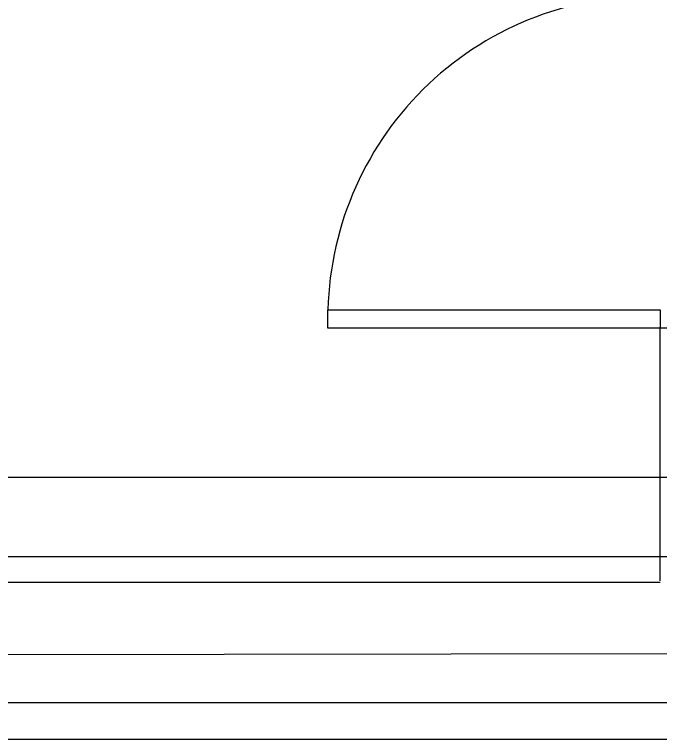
# Model space of a CAD drawing. Header units: millimetres. Extents: x 2148 to 2681, y 758 to 986.
# Drawn here: x 2532.133 to 2533.008, y 950.616 to 951.599 of the extents above; entities that cross this region are included whole.
import ezdxf

# ---------------------------------------------------------------- set-up
doc = ezdxf.new("R2010")
doc.units = ezdxf.units.MM
doc.linetypes.add('CENTER2', pattern=[28.575, 19.05, -3.175, 3.175, -3.175])
for name, color, linetype in [('D', 1, 'Continuous'), ('DR', 7, 'Continuous'), ('ELAYOUT', 4, 'Continuous'), ('HATCH', 8, 'Continuous'), ('S_GRID LINES', 252, 'Continuous')]:
    doc.layers.add(name, color=color, linetype=linetype)

msp = doc.modelspace()

# ---------------------------------------------------------------- linework, layer by layer
at = {"layer": 'D', "ltscale": 0.5}
for p, q in [((2529.647329, 950.8642082), (2534.388657, 950.8642082)), ((2534.806589, 950.6652188, 0), (2529.5081934, 950.6659939, 0)), ((2534.7854107, 950.6159939, 0), (2529.5081934, 950.6159939, 0))]:
    msp.add_line(p, q, dxfattribs=at)
at = {"layer": 'DR', "ltscale": 10}
for p, q in [((2532.557787, 951.1734097, 0), (2532.557787, 951.1984097, 0)), ((2532.557787, 951.1984097, 0), (2533.007787, 951.1984097, 0)), ((2533.007787, 951.1984097, 0), (2533.007787, 951.1734097, 0)), ((2533.007787, 951.1734097, 0), (2532.557787, 951.1734097, 0))]:
    msp.add_line(p, q, dxfattribs=at)
at = {"layer": 'ELAYOUT', "ltscale": 10}
for p, q in [((2533.007787, 950.8309361, 0), (2533.007787, 951.1750346, 0)), ((2533.007787, 950.8365734, 0), (2533.007787, 951.1734097, 0)), ((2533.107787, 951.1734097, 0), (2533.007787, 951.1734097, 0)), ((2533.107787, 951.1734097, 0), (2533.007787, 951.1734097, 0)), ((2529.8089329, 950.8293112, 0), (2533.007787, 950.8293112, 0)), ((2529.5028179, 950.7271067), (2534.3339329, 950.7343609, 0))]:
    msp.add_line(p, q, dxfattribs=at)
at = {"layer": 'HATCH', "linetype": 'ByBlock', "ltscale": 0.5}
msp.add_arc((2532.9938636, 951.1874168, 0), 0.4362151, 88.1708858, 178.5559601, dxfattribs=at)
at = {"layer": 'S_GRID LINES', "linetype": 'CENTER2', "ltscale": 0.2}
msp.add_line((2556.8178189, 950.9709359, 0), (2529.138657, 950.9709359, 0), dxfattribs=at)

doc.saveas('drawing.dxf')
